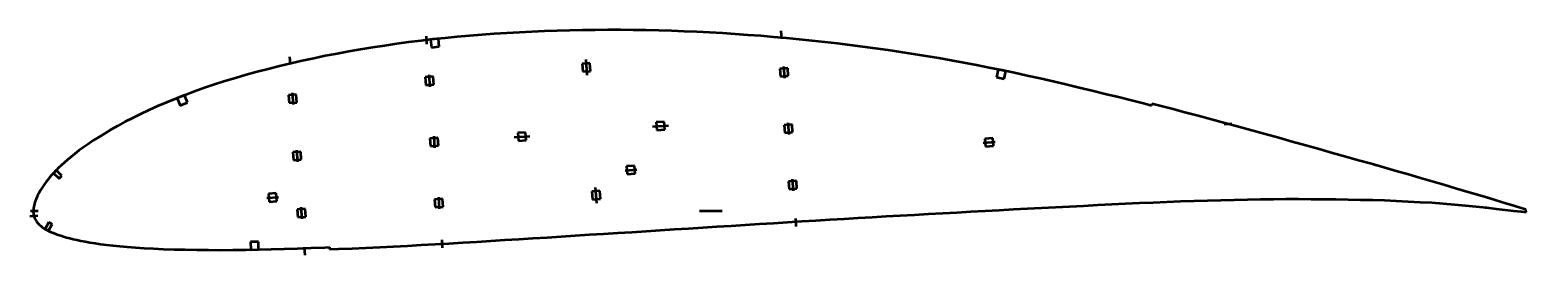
# Model space of a CAD drawing. Header units: metres. Extents: x -285 to 475, y -22 to 92.
import ezdxf

# ---------------------------------------------------------------- set-up
doc = ezdxf.new("R2010")
doc.units = ezdxf.units.M
for name, color, linetype, lineweight in [('FoilLayer', 1, 'Continuous', 50), ('StringerLayer', 1, 'Continuous', 50), ('SubLayer', 1, 'Continuous', 50)]:
    doc.layers.add(name, color=color, linetype=linetype, lineweight=lineweight)

msp = doc.modelspace()

# ---------------------------------------------------------------- linework, layer by layer
at = {"layer": 'FoilLayer'}
for p, q in [((-23.7, 91.28), (-30.11, 91.01)), ((-17.28, 91.5), (-23.7, 91.28)), ((-10.85, 91.68), (-17.28, 91.5)), ((-4.41, 91.81), (-10.85, 91.68)), ((2.03, 91.89), (-4.41, 91.81)), ((8.47, 91.94), (2.03, 91.89)), ((14.92, 91.93), (8.47, 91.94)), ((21.36, 91.88), (14.92, 91.93)), ((27.81, 91.78), (21.36, 91.88)), ((34.27, 91.64), (27.81, 91.78)), ((40.73, 91.45), (34.27, 91.64)), ((47.19, 91.21), (40.73, 91.45)), ((-105.02, 83.94), (-111.11, 83)), ((-98.91, 84.83), (-105.02, 83.94)), ((-92.78, 85.66), (-98.91, 84.83)), ((-86.63, 86.44), (-92.78, 85.66)), ((-80.46, 87.16), (-86.63, 86.44)), ((-74.29, 87.83), (-80.46, 87.16)), ((-68.09, 88.43), (-74.29, 87.83)), ((-61.85, 88.98), (-68.09, 88.43)), ((-55.56, 89.47), (-61.85, 88.98)), ((-49.24, 89.92), (-55.56, 89.47)), ((-42.88, 90.33), (-49.24, 89.92)), ((-36.5, 90.69), (-42.88, 90.33)), ((-30.11, 91.01), (-36.5, 90.69)), ((53.67, 90.93), (47.19, 91.21)), ((60.15, 90.6), (53.67, 90.93)), ((66.63, 90.23), (60.15, 90.6)), ((73.13, 89.82), (66.63, 90.23)), ((79.63, 89.36), (73.13, 89.82)), ((86.14, 88.86), (79.63, 89.36)), ((92.65, 88.32), (86.14, 88.86)), ((99.17, 87.74), (92.65, 88.32)), ((105.68, 87.12), (99.17, 87.74)), ((112.18, 86.46), (105.68, 87.12)), ((118.67, 85.76), (112.18, 86.46)), ((125.14, 85.02), (118.67, 85.76)), ((131.59, 84.24), (125.14, 85.02)), ((138.04, 83.41), (131.59, 84.24)), ((-146.88, 76.23), (-152.67, 74.91)), ((-141.03, 77.49), (-146.88, 76.23)), ((-135.13, 78.7), (-141.03, 77.49)), ((-129.18, 79.86), (-135.13, 78.7)), ((-123.2, 80.96), (-129.18, 79.86)), ((-117.17, 82.01), (-123.2, 80.96)), ((-111.11, 83), (-117.17, 82.01)), ((144.48, 82.54), (138.04, 83.41)), ((150.91, 81.63), (144.48, 82.54)), ((157.34, 80.67), (150.91, 81.63)), ((163.75, 79.68), (157.34, 80.67)), ((170.16, 78.64), (163.75, 79.68)), ((176.56, 77.55), (170.16, 78.64)), ((182.95, 76.42), (176.56, 77.55)), ((189.36, 75.23), (182.95, 76.42)), ((-175.33, 69.05), (-180.79, 67.48)), ((-169.75, 70.59), (-175.33, 69.05)), ((-164.11, 72.08), (-169.75, 70.59)), ((-158.41, 73.53), (-164.11, 72.08)), ((-152.67, 74.91), (-158.41, 73.53)), ((195.77, 74.01), (189.36, 75.23)), ((202.2, 72.74), (195.77, 74.01)), ((208.64, 71.42), (202.2, 72.74)), ((215.09, 70.06), (208.64, 71.42)), ((221.57, 68.65), (215.09, 70.06)), ((228.08, 67.19), (221.57, 68.65)), ((-196.49, 62.48), (-201.51, 60.7)), ((-191.37, 64.2), (-196.49, 62.48)), ((-186.14, 65.86), (-191.37, 64.2)), ((-180.79, 67.48), (-186.14, 65.86)), ((234.63, 65.69), (228.08, 67.19)), ((241.23, 64.15), (234.63, 65.69)), ((247.87, 62.57), (241.23, 64.15)), ((254.54, 60.97), (247.87, 62.57)), ((261.21, 59.35), (254.54, 60.97)), ((-215.86, 55.08), (-220.39, 53.14)), ((-211.2, 57), (-215.86, 55.08)), ((-206.41, 58.87), (-211.2, 57)), ((-201.51, 60.7), (-206.41, 58.87)), ((267.88, 57.7), (261.21, 59.35)), ((274.56, 56.02), (267.88, 57.7)), ((281.25, 54.32), (274.56, 56.02)), ((284.62, 53.45), (281.25, 54.32)), ((284.89, 54.46), (284.62, 53.45)), ((288.22, 53.6), (284.89, 54.46)), ((294.94, 51.85), (288.22, 53.6)), ((-233.04, 47.16), (-236.91, 45.18)), ((-228.99, 49.16), (-233.04, 47.16)), ((-224.77, 51.16), (-228.99, 49.16)), ((-220.39, 53.14), (-224.77, 51.16)), ((301.69, 50.07), (294.94, 51.85)), ((308.44, 48.27), (301.69, 50.07)), ((315.21, 46.44), (308.44, 48.27)), ((322.01, 44.59), (315.21, 46.44)), ((-247.22, 39.4), (-250.24, 37.54)), ((-244, 41.29), (-247.22, 39.4)), ((-240.56, 43.22), (-244, 41.29)), ((-236.91, 45.18), (-240.56, 43.22)), ((328.83, 42.72), (322.01, 44.59)), ((335.67, 40.84), (328.83, 42.72)), ((342.51, 38.95), (335.67, 40.84)), ((349.35, 37.05), (342.51, 38.95)), ((-260.34, 30.62), (-262.42, 29.03)), ((-258.1, 32.26), (-260.34, 30.62)), ((-255.67, 33.97), (-258.1, 32.26)), ((-253.05, 35.73), (-255.67, 33.97)), ((-250.24, 37.54), (-253.05, 35.73)), ((356.2, 35.14), (349.35, 37.05)), ((363.04, 33.22), (356.2, 35.14)), ((369.87, 31.31), (363.04, 33.22)), ((376.64, 29.41), (369.87, 31.31)), ((-269.22, 23.2), (-270.61, 21.86)), ((-267.72, 24.59), (-269.22, 23.2)), ((-266.09, 26.02), (-267.72, 24.59)), ((-264.33, 27.5), (-266.09, 26.02)), ((-262.42, 29.03), (-264.33, 27.5)), ((383.34, 27.52), (376.64, 29.41)), ((389.93, 25.66), (383.34, 27.52)), ((396.41, 23.85), (389.93, 25.66)), ((402.77, 22.03), (396.41, 23.85)), ((-276.11, 15.8), (-276.96, 14.7)), ((-275.18, 16.93), (-276.11, 15.8)), ((-274.17, 18.1), (-275.18, 16.93)), ((-273.08, 19.31), (-274.17, 18.1)), ((-271.89, 20.56), (-273.08, 19.31)), ((-270.61, 21.86), (-271.89, 20.56)), ((409.03, 20.24), (402.77, 22.03)), ((415.19, 18.43), (409.03, 20.24)), ((421.28, 16.65), (415.19, 18.43)), ((427.28, 14.94), (421.28, 16.65)), ((-281.32, 7.82), (-281.72, 6.96)), ((-280.85, 8.7), (-281.32, 7.82)), ((-280.33, 9.64), (-280.85, 8.7)), ((-279.76, 10.6), (-280.33, 9.64)), ((-279.15, 11.59), (-279.76, 10.6)), ((-278.48, 12.59), (-279.15, 11.59)), ((-277.76, 13.63), (-278.48, 12.59)), ((-276.96, 14.7), (-277.76, 13.63)), ((433.24, 13.2), (427.28, 14.94)), ((439.14, 11.46), (433.24, 13.2)), ((444.87, 9.76), (439.14, 11.46)), ((450.35, 8.13), (444.87, 9.76)), ((455.53, 6.6), (450.35, 8.13)), ((-283.47, 0.67), (-283.5, -0.05)), ((-283.4, 1.38), (-283.47, 0.67)), ((-283.28, 2.12), (-283.4, 1.38)), ((-283.14, 2.89), (-283.28, 2.12)), ((-282.95, 3.67), (-283.14, 2.89)), ((-282.72, 4.43), (-282.95, 3.67)), ((-282.42, 5.23), (-282.72, 4.43)), ((-282.09, 6.08), (-282.42, 5.23)), ((-281.72, 6.96), (-282.09, 6.08)), ((192.96, -0.35), (200.13, 0.04)), ((200.13, 0.04), (207.31, 0.42)), ((207.31, 0.42), (214.49, 0.8)), ((214.49, 0.8), (221.66, 1.19)), ((221.66, 1.19), (228.81, 1.57)), ((228.81, 1.57), (235.95, 1.95)), ((235.95, 1.95), (243.07, 2.31)), ((243.07, 2.31), (250.2, 2.66)), ((250.2, 2.66), (257.33, 3.01)), ((257.33, 3.01), (264.46, 3.35)), ((264.46, 3.35), (271.55, 3.69)), ((271.55, 3.69), (278.59, 4.02)), ((278.59, 4.02), (285.58, 4.32)), ((285.58, 4.32), (292.55, 4.6)), ((292.55, 4.6), (299.48, 4.87)), ((299.48, 4.87), (306.35, 5.13)), ((306.35, 5.13), (313.15, 5.35)), ((313.15, 5.35), (319.91, 5.52)), ((319.91, 5.52), (326.66, 5.67)), ((326.66, 5.67), (333.39, 5.8)), ((333.39, 5.8), (340.05, 5.93)), ((340.05, 5.93), (346.59, 6.04)), ((346.59, 6.04), (353.01, 6.09)), ((353.01, 6.09), (359.41, 6.06)), ((359.41, 6.06), (365.8, 6.03)), ((365.8, 6.03), (372.14, 6.01)), ((372.14, 6.01), (378.39, 5.94)), ((378.39, 5.94), (384.61, 5.8)), ((384.61, 5.8), (390.82, 5.66)), ((390.82, 5.66), (396.96, 5.55)), ((396.96, 5.55), (403.02, 5.4)), ((403.02, 5.4), (409.05, 5.14)), ((409.05, 5.14), (415.12, 4.83)), ((415.12, 4.83), (421.16, 4.52)), ((421.16, 4.52), (427.05, 4.19)), ((427.05, 4.19), (432.82, 3.74)), ((432.82, 3.74), (438.56, 3.24)), ((438.56, 3.24), (444.2, 2.71)), ((444.2, 2.71), (449.64, 2.19)), ((449.64, 2.19), (454.83, 1.66)), ((454.83, 1.66), (459.74, 1.11)), ((460.35, 5.17), (455.53, 6.6)), ((459.74, 1.11), (464.34, 0.6)), ((464.76, 3.83), (460.35, 5.17)), ((464.34, 0.6), (468.62, 0.1)), ((468.8, 2.58), (464.76, 3.83)), ((468.62, 0.1), (472.57, -0.37)), ((472.54, 1.46), (468.8, 2.58)), ((474.86, 0.71), (472.54, 1.46)), ((475.01, -0.69), (474.86, 0.71)), ((-283.5, -0.05), (-283.49, -0.69)), ((-283.49, -0.69), (-283.45, -1.35)), ((-283.45, -1.35), (-283.35, -2)), ((-283.35, -2), (-283.18, -2.65)), ((-283.18, -2.65), (-282.96, -3.31)), ((-282.96, -3.31), (-282.68, -3.96)), ((-282.68, -3.96), (-282.34, -4.6)), ((-282.34, -4.6), (-281.95, -5.23)), ((-281.95, -5.23), (-281.49, -5.84)), ((-281.49, -5.84), (-280.96, -6.45)), ((-280.96, -6.45), (-280.36, -7.04)), ((-280.36, -7.04), (-279.71, -7.62)), ((63.84, -8), (71.04, -7.55)), ((71.04, -7.55), (78.23, -7.09)), ((78.23, -7.09), (85.42, -6.62)), ((85.42, -6.62), (92.6, -6.16)), ((92.6, -6.16), (99.78, -5.71)), ((99.78, -5.71), (106.95, -5.26)), ((106.95, -5.26), (114.11, -4.82)), ((114.11, -4.82), (121.28, -4.39)), ((121.28, -4.39), (128.44, -3.96)), ((128.44, -3.96), (135.59, -3.54)), ((135.59, -3.54), (142.74, -3.12)), ((142.74, -3.12), (149.88, -2.72)), ((149.88, -2.72), (157.05, -2.33)), ((157.05, -2.33), (164.23, -1.94)), ((164.23, -1.94), (171.41, -1.55)), ((171.41, -1.55), (178.59, -1.15)), ((178.59, -1.15), (185.78, -0.75)), ((185.78, -0.75), (192.96, -0.35)), ((472.57, -0.37), (475.01, -0.69)), ((-279.71, -7.62), (-279, -8.18)), ((-279, -8.18), (-278.23, -8.73)), ((-278.23, -8.73), (-277.39, -9.25)), ((-277.39, -9.25), (-276.5, -9.76)), ((-276.5, -9.76), (-275.53, -10.25)), ((-275.53, -10.25), (-274.49, -10.72)), ((-274.49, -10.72), (-273.37, -11.19)), ((-273.37, -11.19), (-272.18, -11.65)), ((-272.18, -11.65), (-270.91, -12.1)), ((-270.91, -12.1), (-269.56, -12.56)), ((-269.56, -12.56), (-268.12, -13.01)), ((-268.12, -13.01), (-266.59, -13.46)), ((-266.59, -13.46), (-264.95, -13.9)), ((-264.95, -13.9), (-263.19, -14.33)), ((-263.19, -14.33), (-261.3, -14.76)), ((-261.3, -14.76), (-259.27, -15.18)), ((-259.27, -15.18), (-257.07, -15.61)), ((-51.07, -15.22), (-43.94, -14.78)), ((-43.94, -14.78), (-36.79, -14.34)), ((-36.79, -14.34), (-29.64, -13.89)), ((-29.64, -13.89), (-22.47, -13.44)), ((-22.47, -13.44), (-15.28, -12.98)), ((-15.28, -12.98), (-8.09, -12.53)), ((-8.09, -12.53), (-0.9, -12.07)), ((-0.9, -12.07), (6.3, -11.63)), ((6.3, -11.63), (13.5, -11.18)), ((13.5, -11.18), (20.68, -10.73)), ((20.68, -10.73), (27.87, -10.27)), ((27.87, -10.27), (35.07, -9.81)), ((35.07, -9.81), (42.26, -9.35)), ((42.26, -9.35), (49.45, -8.9)), ((49.45, -8.9), (56.65, -8.45)), ((56.65, -8.45), (63.84, -8)), ((-257.07, -15.61), (-254.7, -16.03)), ((-254.7, -16.03), (-252.14, -16.45)), ((-252.14, -16.45), (-249.37, -16.86)), ((-249.37, -16.86), (-246.37, -17.26)), ((-246.37, -17.26), (-243.12, -17.63)), ((-243.12, -17.63), (-239.58, -17.97)), ((-239.58, -17.97), (-235.74, -18.3)), ((-235.74, -18.3), (-231.58, -18.62)), ((-231.58, -18.62), (-227.12, -18.9)), ((-227.12, -18.9), (-222.36, -19.16)), ((-222.36, -19.16), (-217.3, -19.37)), ((-217.3, -19.37), (-211.93, -19.54)), ((-211.93, -19.54), (-206.3, -19.67)), ((-206.3, -19.67), (-200.45, -19.78)), ((-200.45, -19.78), (-194.43, -19.85)), ((-194.43, -19.85), (-188.29, -19.88)), ((-188.29, -19.88), (-182.06, -19.86)), ((-182.06, -19.86), (-175.72, -19.78)), ((-175.72, -19.78), (-169.24, -19.65)), ((-169.24, -19.65), (-162.64, -19.49)), ((-162.64, -19.49), (-155.95, -19.29)), ((-155.95, -19.29), (-149.17, -19.07)), ((-149.17, -19.07), (-142.31, -18.82)), ((-142.31, -18.82), (-135.38, -18.55)), ((-135.38, -18.55), (-133.06, -18.46)), ((-133.06, -18.46), (-133.02, -19.51)), ((-133.02, -19.51), (-128.38, -19.33)), ((-128.38, -19.33), (-121.42, -19.04)), ((-121.42, -19.04), (-114.46, -18.73)), ((-114.46, -18.73), (-107.48, -18.4)), ((-107.48, -18.4), (-100.48, -18.05)), ((-100.48, -18.05), (-93.44, -17.68)), ((-93.44, -17.68), (-86.39, -17.31)), ((-86.39, -17.31), (-79.34, -16.93)), ((-79.34, -16.93), (-72.31, -16.53)), ((-72.31, -16.53), (-65.26, -16.1)), ((-65.26, -16.1), (-58.18, -15.67)), ((-58.18, -15.67), (-51.07, -15.22))]:
    msp.add_line(p, q, dxfattribs=at)
at = {"layer": 'StringerLayer'}
for p, q in [((-77.65, 87.46), (-81.63, 87.04)), ((-81.63, 87.04), (-81.2, 83.06)), ((-77.22, 83.49), (-77.65, 87.46)), ((-81.2, 83.06), (-77.22, 83.49)), ((206.73, 71.82), (205.91, 67.91)), ((210.65, 71), (206.73, 71.82)), ((209.82, 67.08), (210.65, 71)), ((205.91, 67.91), (209.82, 67.08)), ((-206.59, 58.8), (-210.32, 57.34)), ((-210.32, 57.34), (-208.86, 53.62)), ((-208.86, 53.62), (-205.13, 55.08)), ((-205.13, 55.08), (-206.59, 58.8)), ((-271.82, 20.63), (-273.2, 19.18)), ((-273.2, 19.18), (-270.29, 16.43)), ((-268.92, 17.88), (-271.82, 20.63)), ((-270.29, 16.43), (-268.92, 17.88)), ((-275.57, -5.69), (-277.54, -9.17)), ((-275.79, -10.15), (-273.83, -6.67)), ((-273.83, -6.67), (-275.57, -5.69)), ((-277.54, -9.17), (-275.79, -10.15)), ((-169.11, -15.65), (-173.11, -15.73)), ((-173.11, -15.73), (-173.03, -19.73)), ((-173.03, -19.73), (-169.03, -19.64)), ((-169.03, -19.64), (-169.11, -15.65))]:
    msp.add_line(p, q, dxfattribs=at)
at = {"layer": 'SubLayer'}
for p, q in [((96.37, 91.47), (96.68, 87.49)), ((-83.95, 88.76), (-83.65, 84.78)), ((-153.36, 78.32), (-153.05, 74.33)), ((-2.8, 76.9), (-2.19, 68.93)), ((-82.44, 69.06), (-81.98, 63.08)), ((-0.66, 75.06), (-4.65, 74.75)), ((-4.65, 74.75), (-4.34, 70.77)), ((-4.34, 70.77), (-0.35, 71.07)), ((-0.35, 71.07), (-0.66, 75.06)), ((99.83, 72.55), (95.84, 72.24)), ((95.84, 72.24), (96.15, 68.25)), ((96.15, 68.25), (100.14, 68.56)), ((97.76, 73.39), (98.22, 67.41)), ((100.14, 68.56), (99.83, 72.55)), ((-80.37, 68.22), (-84.36, 67.91)), ((-84.36, 67.91), (-84.05, 63.92)), ((-84.05, 63.92), (-80.06, 64.23)), ((-80.06, 64.23), (-80.37, 68.22)), ((-149.87, 59.12), (-153.86, 58.81)), ((-153.86, 58.81), (-153.56, 54.82)), ((-153.56, 54.82), (-149.57, 55.13)), ((-151.94, 59.96), (-151.48, 53.98)), ((-149.57, 55.13), (-149.87, 59.12)), ((-80.05, 38.01), (-79.59, 32.03)), ((-39.18, 37.43), (-31.2, 38.05)), ((-33.35, 39.89), (-37.34, 39.58)), ((-37.34, 39.58), (-37.03, 35.59)), ((-33.04, 35.9), (-33.35, 39.89)), ((31.2, 42.85), (39.18, 43.46)), ((37.03, 45.3), (33.04, 45)), ((33.04, 45), (33.35, 41.01)), ((33.35, 41.01), (37.34, 41.32)), ((37.34, 41.32), (37.03, 45.3)), ((102.03, 43.93), (98.05, 43.63)), ((98.05, 43.63), (98.35, 39.64)), ((98.35, 39.64), (102.34, 39.95)), ((99.96, 44.78), (100.42, 38.8)), ((102.34, 39.95), (102.03, 43.93)), ((321.53, 44.02), (325.52, 44.33)), ((-149.71, 30.93), (-149.25, 24.95)), ((-77.98, 37.17), (-81.97, 36.86)), ((-81.97, 36.86), (-81.66, 32.87)), ((-81.66, 32.87), (-77.67, 33.18)), ((-77.67, 33.18), (-77.98, 37.17)), ((-37.03, 35.59), (-33.04, 35.9)), ((199.18, 34.61), (205.16, 35.07)), ((204.01, 36.99), (200.03, 36.68)), ((200.03, 36.68), (200.33, 32.69)), ((200.33, 32.69), (204.32, 33)), ((204.32, 33), (204.01, 36.99)), ((-147.64, 30.09), (-151.63, 29.78)), ((-151.63, 29.78), (-151.32, 25.79)), ((-151.32, 25.79), (-147.33, 26.1)), ((-147.33, 26.1), (-147.64, 30.09)), ((21.99, 22.98), (18, 22.67)), ((22.3, 18.99), (21.99, 22.98)), ((398.31, 22.78), (398.6, 23.74)), ((17.16, 20.6), (23.14, 21.06)), ((18, 22.67), (18.31, 18.68)), ((18.31, 18.68), (22.3, 18.99)), ((104.24, 15.32), (100.25, 15.01)), ((102.16, 16.16), (102.62, 10.18)), ((104.54, 11.33), (104.24, 15.32)), ((-160.03, 8.97), (-164.02, 8.67)), ((-164.02, 8.67), (-163.71, 4.68)), ((-159.72, 4.99), (-160.03, 8.97)), ((4.34, 10.13), (0.35, 9.83)), ((0.35, 9.83), (0.66, 5.84)), ((2.8, 4), (2.19, 11.97)), ((4.65, 6.14), (4.34, 10.13)), ((100.25, 15.01), (100.55, 11.02)), ((100.55, 11.02), (104.54, 11.33)), ((436.73, 11.65), (437.03, 12.6)), ((-285, 0), (-281, 0)), ((-164.86, 6.6), (-158.88, 7.06)), ((-163.71, 4.68), (-159.72, 4.99)), ((-145.41, 1.06), (-149.39, 0.75)), ((-149.39, 0.75), (-149.09, -3.24)), ((-147.48, 1.9), (-147.02, -4.08)), ((-145.1, -2.93), (-145.41, 1.06)), ((-75.59, 6.12), (-79.58, 5.81)), ((-79.58, 5.81), (-79.27, 1.83)), ((-79.27, 1.83), (-75.28, 2.13)), ((-77.66, 6.96), (-77.2, 0.98)), ((-75.28, 2.13), (-75.59, 6.12)), ((0.66, 5.84), (4.65, 6.14)), ((55, 0), (66.6, 0)), ((395.16, 5.08), (395.23, 6.08)), ((435.11, 3.04), (435.2, 4.04)), ((455.03, 1.13), (455.11, 2.13)), ((455.9, 5.96), (456.23, 6.91)), ((-285.21, -2.66), (-281.22, -2.36)), ((-149.09, -3.24), (-145.1, -2.93)), ((103.71, -3.91), (104.02, -7.9)), ((-75.99, -14.73), (-75.68, -18.72)), ((-145.91, -18.45), (-145.6, -22.44))]:
    msp.add_line(p, q, dxfattribs=at)

doc.saveas('drawing.dxf')
